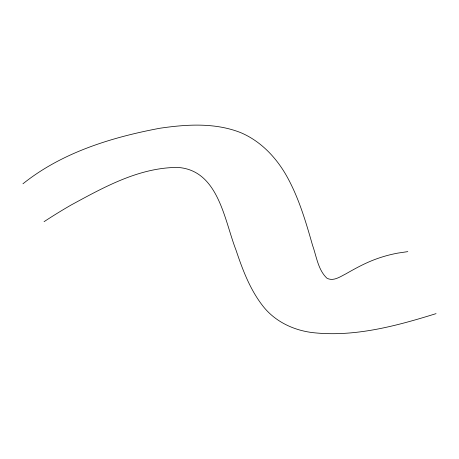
<?xml version="1.0" encoding="UTF-8"?>
<svg xmlns="http://www.w3.org/2000/svg" width="459" height="459" viewBox="0 0 459 459"><rect width="100%" height="100%" fill="white"/><g stroke="black" fill="none" stroke-linecap="round" stroke-linejoin="round"><path stroke-width="0.69" d="M22.95 183.789C61.925 152.537 111.422 137.344 159.87 128.25C186.647 124.314 215.047 122.484 240.734 132.651C260.379 140.965 275.704 156.938 286.204 175.223C298.625 197.095 305.734 221.381 312.585 245.439C316.544 256.483 318.012 269.737 326.877 278.165C333.332 281.74 340.239 276.662 345.931 273.828C354.864 268.71 363.924 263.747 373.534 260.006A133.024 119.897 17 0 1 397.97 253.087L407.799 251.624M436.05 313.635C396.593 325.896 355.255 337.13 313.577 332.718C294.185 330.583 275.337 321.845 263.105 306.302C250.086 289.749 242.604 269.8 235.989 250.029C224.262 219.901 218.501 170.071 177.639 167.426C139.146 167.524 104.147 187.088 71.208 204.966A906.485 693.658 73.6 0 0 44.058 221.674"/></g></svg>
